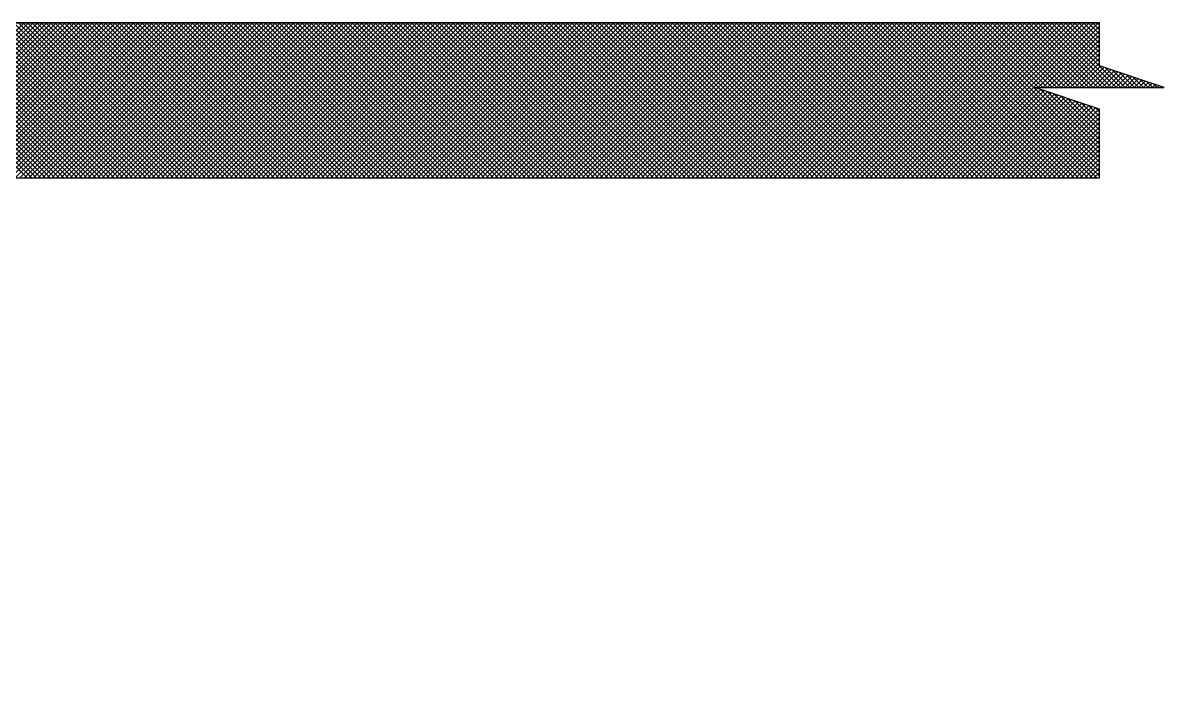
# Model space of a CAD drawing. Extents: x 0 to 119, y 0 to 84.
# Drawn here: x 48.937 to 52.468, y 27.542 to 29.622 of the extents above; entities that cross this region are included whole.
import ezdxf

# ---------------------------------------------------------------- set-up
doc = ezdxf.new("R2010")
doc.units = 0
doc.header["$MEASUREMENT"] = 0
for name, color, linetype in [('29', 9, 'CONTINUOUS'), ('32', 250, 'CONTINUOUS'), ('6', 178, 'CONTINUOUS')]:
    doc.layers.add(name, color=color, linetype=linetype)

msp = doc.modelspace()

# ---------------------------------------------------------------- linework, layer by layer
at = {"layer": '29', "color": 9, "linetype": 'Continuous'}
for p, q in [((48.46057, 29.142413), (48.94057, 29.622413)), ((48.47046, 29.622413), (48.95046, 29.142413)), ((48.474712, 29.142413), (48.954712, 29.622413)), ((48.484602, 29.622413), (48.964602, 29.142413)), ((48.488854, 29.142413), (48.968854, 29.622413)), ((48.498744, 29.622413), (48.978744, 29.142413)), ((48.502997, 29.142413), (48.982997, 29.622413)), ((48.512886, 29.622413), (48.992886, 29.142413)), ((48.517139, 29.142413), (48.997139, 29.622413)), ((48.527028, 29.622413), (49.007028, 29.142413)), ((48.531281, 29.142413), (49.011281, 29.622413)), ((48.541171, 29.622413), (49.021171, 29.142413)), ((48.545423, 29.142413), (49.025423, 29.622413)), ((48.555313, 29.622413), (49.035313, 29.142413)), ((48.559565, 29.142413), (49.039565, 29.622413)), ((48.569455, 29.622413), (49.049455, 29.142413)), ((48.573707, 29.142413), (49.053707, 29.622413)), ((48.583597, 29.622413), (49.063597, 29.142413)), ((48.587849, 29.142413), (49.067849, 29.622413)), ((48.597739, 29.622413), (49.077739, 29.142413)), ((48.601992, 29.142413), (49.081992, 29.622413)), ((48.611881, 29.622413), (49.091881, 29.142413)), ((48.616134, 29.142413), (49.096134, 29.622413)), ((48.626023, 29.622413), (49.106023, 29.142413)), ((48.630276, 29.142413), (49.110276, 29.622413)), ((48.640166, 29.622413), (49.120166, 29.142413)), ((48.644418, 29.142413), (49.124418, 29.622413)), ((48.654308, 29.622413), (49.134308, 29.142413)), ((48.65856, 29.142413), (49.13856, 29.622413)), ((48.66845, 29.622413), (49.14845, 29.142413)), ((48.672702, 29.142413), (49.152702, 29.622413)), ((48.682592, 29.622413), (49.162592, 29.142413)), ((48.686844, 29.142413), (49.166844, 29.622413)), ((48.696734, 29.622413), (49.176734, 29.142413)), ((48.700987, 29.142413), (49.180987, 29.622413)), ((48.710876, 29.622413), (49.190876, 29.142413)), ((48.715129, 29.142413), (49.195129, 29.622413)), ((48.725018, 29.622413), (49.205018, 29.142413)), ((48.729271, 29.142413), (49.209271, 29.622413)), ((48.739161, 29.622413), (49.219161, 29.142413)), ((48.743413, 29.142413), (49.223413, 29.622413)), ((48.753303, 29.622413), (49.233303, 29.142413)), ((48.757555, 29.142413), (49.237555, 29.622413)), ((48.767445, 29.622413), (49.247445, 29.142413)), ((48.771697, 29.142413), (49.251697, 29.622413)), ((48.781587, 29.622413), (49.261587, 29.142413)), ((48.785839, 29.142413), (49.265839, 29.622413)), ((48.795729, 29.622413), (49.275729, 29.142413)), ((48.799981, 29.142413), (49.279981, 29.622413)), ((48.809871, 29.622413), (49.289871, 29.142413)), ((48.814124, 29.142413), (49.294124, 29.622413)), ((48.824013, 29.622413), (49.304013, 29.142413)), ((48.828266, 29.142413), (49.308266, 29.622413)), ((48.838155, 29.622413), (49.318155, 29.142413)), ((48.842408, 29.142413), (49.322408, 29.622413)), ((48.852298, 29.622413), (49.332298, 29.142413)), ((48.85655, 29.142413), (49.33655, 29.622413)), ((48.86644, 29.622413), (49.34644, 29.142413)), ((48.870692, 29.142413), (49.350692, 29.622413)), ((48.880582, 29.622413), (49.360582, 29.142413)), ((48.884834, 29.142413), (49.364834, 29.622413)), ((48.894724, 29.622413), (49.374724, 29.142413)), ((48.898976, 29.142413), (49.378976, 29.622413)), ((48.908866, 29.622413), (49.388866, 29.142413)), ((48.913119, 29.142413), (49.393119, 29.622413)), ((48.923008, 29.622413), (49.403008, 29.142413)), ((48.927261, 29.142413), (49.407261, 29.622413)), ((48.93715, 29.622413), (49.41715, 29.142413)), ((48.941403, 29.142413), (49.421403, 29.622413)), ((48.951293, 29.622413), (49.431293, 29.142413)), ((48.955545, 29.142413), (49.435545, 29.622413)), ((48.965435, 29.622413), (49.445435, 29.142413)), ((48.969687, 29.142413), (49.449687, 29.622413)), ((48.979577, 29.622413), (49.459577, 29.142413)), ((48.983829, 29.142413), (49.463829, 29.622413)), ((48.993719, 29.622413), (49.473719, 29.142413)), ((48.997971, 29.142413), (49.477971, 29.622413)), ((49.007861, 29.622413), (49.487861, 29.142413)), ((49.012114, 29.142413), (49.492114, 29.622413)), ((49.022003, 29.622413), (49.502003, 29.142413)), ((49.026256, 29.142413), (49.506256, 29.622413)), ((49.036145, 29.622413), (49.516145, 29.142413)), ((49.040398, 29.142413), (49.520398, 29.622413)), ((49.050288, 29.622413), (49.530288, 29.142413)), ((49.05454, 29.142413), (49.53454, 29.622413)), ((49.06443, 29.622413), (49.54443, 29.142413)), ((49.068682, 29.142413), (49.548682, 29.622413)), ((49.078572, 29.622413), (49.558572, 29.142413)), ((49.082824, 29.142413), (49.562824, 29.622413)), ((49.092714, 29.622413), (49.572714, 29.142413)), ((49.096966, 29.142413), (49.576966, 29.622413)), ((49.106856, 29.622413), (49.586856, 29.142413)), ((49.111108, 29.142413), (49.591108, 29.622413)), ((49.120998, 29.622413), (49.600998, 29.142413)), ((49.125251, 29.142413), (49.605251, 29.622413)), ((49.13514, 29.622413), (49.61514, 29.142413)), ((49.139393, 29.142413), (49.619393, 29.622413)), ((49.149282, 29.622413), (49.629282, 29.142413)), ((49.153535, 29.142413), (49.633535, 29.622413)), ((49.163425, 29.622413), (49.643425, 29.142413)), ((49.167677, 29.142413), (49.647677, 29.622413)), ((49.177567, 29.622413), (49.657567, 29.142413)), ((49.181819, 29.142413), (49.661819, 29.622413)), ((49.191709, 29.622413), (49.671709, 29.142413)), ((49.195961, 29.142413), (49.675961, 29.622413)), ((49.205851, 29.622413), (49.685851, 29.142413)), ((49.210103, 29.142413), (49.690103, 29.622413)), ((49.219993, 29.622413), (49.699993, 29.142413)), ((49.224246, 29.142413), (49.704246, 29.622413)), ((49.234135, 29.622413), (49.714135, 29.142413)), ((49.238388, 29.142413), (49.718388, 29.622413)), ((49.248277, 29.622413), (49.728277, 29.142413)), ((49.25253, 29.142413), (49.73253, 29.622413)), ((49.26242, 29.622413), (49.74242, 29.142413)), ((49.266672, 29.142413), (49.746672, 29.622413)), ((49.276562, 29.622413), (49.756562, 29.142413)), ((49.280814, 29.142413), (49.760814, 29.622413)), ((49.290704, 29.622413), (49.770704, 29.142413)), ((49.294956, 29.142413), (49.774956, 29.622413)), ((49.304846, 29.622413), (49.784846, 29.142413)), ((49.309098, 29.142413), (49.789098, 29.622413)), ((49.318988, 29.622413), (49.798988, 29.142413)), ((49.32324, 29.142413), (49.80324, 29.622413)), ((49.33313, 29.622413), (49.81313, 29.142413)), ((49.337383, 29.142413), (49.817383, 29.622413)), ((49.347272, 29.622413), (49.827272, 29.142413)), ((49.351525, 29.142413), (49.831525, 29.622413)), ((49.361415, 29.622413), (49.841415, 29.142413)), ((49.365667, 29.142413), (49.845667, 29.622413)), ((49.375557, 29.622413), (49.855557, 29.142413)), ((49.379809, 29.142413), (49.859809, 29.622413)), ((49.389699, 29.622413), (49.869699, 29.142413)), ((49.393951, 29.142413), (49.873951, 29.622413)), ((49.403841, 29.622413), (49.883841, 29.142413)), ((49.408093, 29.142413), (49.888093, 29.622413)), ((49.417983, 29.622413), (49.897983, 29.142413)), ((49.422235, 29.142413), (49.902235, 29.622413)), ((49.432125, 29.622413), (49.912125, 29.142413)), ((49.436378, 29.142413), (49.916378, 29.622413)), ((49.446267, 29.622413), (49.926267, 29.142413)), ((49.45052, 29.142413), (49.93052, 29.622413)), ((49.460409, 29.622413), (49.940409, 29.142413)), ((49.464662, 29.142413), (49.944662, 29.622413)), ((49.474552, 29.622413), (49.954552, 29.142413)), ((49.478804, 29.142413), (49.958804, 29.622413)), ((49.488694, 29.622413), (49.968694, 29.142413)), ((49.492946, 29.142413), (49.972946, 29.622413)), ((49.502836, 29.622413), (49.982836, 29.142413)), ((49.507088, 29.142413), (49.987088, 29.622413)), ((49.516978, 29.622413), (49.996978, 29.142413)), ((49.52123, 29.142413), (50.00123, 29.622413)), ((49.53112, 29.622413), (50.01112, 29.142413)), ((49.535373, 29.142413), (50.015373, 29.622413)), ((49.545262, 29.622413), (50.025262, 29.142413)), ((49.549515, 29.142413), (50.029515, 29.622413)), ((49.559404, 29.622413), (50.039404, 29.142413)), ((49.563657, 29.142413), (50.043657, 29.622413)), ((49.573547, 29.622413), (50.053547, 29.142413)), ((49.577799, 29.142413), (50.057799, 29.622413)), ((49.587689, 29.622413), (50.067689, 29.142413)), ((49.591941, 29.142413), (50.071941, 29.622413)), ((49.601831, 29.622413), (50.081831, 29.142413)), ((49.606083, 29.142413), (50.086083, 29.622413)), ((49.615973, 29.622413), (50.095973, 29.142413)), ((49.620225, 29.142413), (50.100225, 29.622413)), ((49.630115, 29.622413), (50.110115, 29.142413)), ((49.634367, 29.142413), (50.114367, 29.622413)), ((49.644257, 29.622413), (50.124257, 29.142413)), ((49.64851, 29.142413), (50.12851, 29.622413)), ((49.658399, 29.622413), (50.138399, 29.142413)), ((49.662652, 29.142413), (50.142652, 29.622413)), ((49.672541, 29.622413), (50.152541, 29.142413)), ((49.676794, 29.142413), (50.156794, 29.622413)), ((49.686684, 29.622413), (50.166684, 29.142413)), ((49.690936, 29.142413), (50.170936, 29.622413)), ((49.700826, 29.622413), (50.180826, 29.142413)), ((49.705078, 29.142413), (50.185078, 29.622413)), ((49.714968, 29.622413), (50.194968, 29.142413)), ((49.71922, 29.142413), (50.19922, 29.622413)), ((49.72911, 29.622413), (50.20911, 29.142413)), ((49.733362, 29.142413), (50.213362, 29.622413)), ((49.743252, 29.622413), (50.223252, 29.142413)), ((49.747505, 29.142413), (50.227505, 29.622413)), ((49.757394, 29.622413), (50.237394, 29.142413)), ((49.761647, 29.142413), (50.241647, 29.622413)), ((49.771536, 29.622413), (50.251536, 29.142413)), ((49.775789, 29.142413), (50.255789, 29.622413)), ((49.785679, 29.622413), (50.265679, 29.142413)), ((49.789931, 29.142413), (50.269931, 29.622413)), ((49.799821, 29.622413), (50.279821, 29.142413)), ((49.804073, 29.142413), (50.284073, 29.622413)), ((49.813963, 29.622413), (50.293963, 29.142413)), ((49.818215, 29.142413), (50.298215, 29.622413)), ((49.828105, 29.622413), (50.308105, 29.142413)), ((49.832357, 29.142413), (50.312357, 29.622413)), ((49.842247, 29.622413), (50.322247, 29.142413)), ((49.8465, 29.142413), (50.3265, 29.622413)), ((49.856389, 29.622413), (50.336389, 29.142413)), ((49.860642, 29.142413), (50.340642, 29.622413)), ((49.870531, 29.622413), (50.350531, 29.142413)), ((49.874784, 29.142413), (50.354784, 29.622413)), ((49.884674, 29.622413), (50.364674, 29.142413)), ((49.888926, 29.142413), (50.368926, 29.622413)), ((49.898816, 29.622413), (50.378816, 29.142413)), ((49.903068, 29.142413), (50.383068, 29.622413)), ((49.912958, 29.622413), (50.392958, 29.142413)), ((49.91721, 29.142413), (50.39721, 29.622413)), ((49.9271, 29.622413), (50.4071, 29.142413)), ((49.931352, 29.142413), (50.411352, 29.622413)), ((49.941242, 29.622413), (50.421242, 29.142413)), ((49.945494, 29.142413), (50.425494, 29.622413)), ((49.955384, 29.622413), (50.435384, 29.142413)), ((49.959637, 29.142413), (50.439637, 29.622413)), ((49.969526, 29.622413), (50.449526, 29.142413)), ((49.973779, 29.142413), (50.453779, 29.622413)), ((49.983668, 29.622413), (50.463668, 29.142413)), ((49.987921, 29.142413), (50.467921, 29.622413)), ((49.997811, 29.622413), (50.477811, 29.142413)), ((50.002063, 29.142413), (50.482063, 29.622413)), ((50.011953, 29.622413), (50.491953, 29.142413)), ((50.016205, 29.142413), (50.496205, 29.622413)), ((50.026095, 29.622413), (50.506095, 29.142413)), ((50.030347, 29.142413), (50.510347, 29.622413)), ((50.040237, 29.622413), (50.520237, 29.142413)), ((50.044489, 29.142413), (50.524489, 29.622413)), ((50.054379, 29.622413), (50.534379, 29.142413)), ((50.058632, 29.142413), (50.538632, 29.622413)), ((50.068521, 29.622413), (50.548521, 29.142413)), ((50.072774, 29.142413), (50.552774, 29.622413)), ((50.082663, 29.622413), (50.562663, 29.142413)), ((50.086916, 29.142413), (50.566916, 29.622413)), ((50.096806, 29.622413), (50.576806, 29.142413)), ((50.101058, 29.142413), (50.581058, 29.622413)), ((50.110948, 29.622413), (50.590948, 29.142413)), ((50.1152, 29.142413), (50.5952, 29.622413)), ((50.12509, 29.622413), (50.60509, 29.142413)), ((50.129342, 29.142413), (50.609342, 29.622413)), ((50.139232, 29.622413), (50.619232, 29.142413)), ((50.143484, 29.142413), (50.623484, 29.622413)), ((50.153374, 29.622413), (50.633374, 29.142413)), ((50.157626, 29.142413), (50.637626, 29.622413)), ((50.167516, 29.622413), (50.647516, 29.142413)), ((50.171769, 29.142413), (50.651769, 29.622413)), ((50.181658, 29.622413), (50.661658, 29.142413)), ((50.185911, 29.142413), (50.665911, 29.622413)), ((50.195801, 29.622413), (50.675801, 29.142413)), ((50.200053, 29.142413), (50.680053, 29.622413)), ((50.209943, 29.622413), (50.689943, 29.142413)), ((50.214195, 29.142413), (50.694195, 29.622413)), ((50.224085, 29.622413), (50.704085, 29.142413)), ((50.228337, 29.142413), (50.708337, 29.622413)), ((50.238227, 29.622413), (50.718227, 29.142413)), ((50.242479, 29.142413), (50.722479, 29.622413)), ((50.252369, 29.622413), (50.732369, 29.142413)), ((50.256621, 29.142413), (50.736621, 29.622413)), ((50.266511, 29.622413), (50.746511, 29.142413)), ((50.270764, 29.142413), (50.750764, 29.622413)), ((50.280653, 29.622413), (50.760653, 29.142413)), ((50.284906, 29.142413), (50.764906, 29.622413)), ((50.294795, 29.622413), (50.774795, 29.142413)), ((50.299048, 29.142413), (50.779048, 29.622413)), ((50.308938, 29.622413), (50.788938, 29.142413)), ((50.31319, 29.142413), (50.79319, 29.622413)), ((50.32308, 29.622413), (50.80308, 29.142413)), ((50.327332, 29.142413), (50.807332, 29.622413)), ((50.337222, 29.622413), (50.817222, 29.142413)), ((50.341474, 29.142413), (50.821474, 29.622413)), ((50.351364, 29.622413), (50.831364, 29.142413)), ((50.355616, 29.142413), (50.835616, 29.622413)), ((50.365506, 29.622413), (50.845506, 29.142413)), ((50.369759, 29.142413), (50.849759, 29.622413)), ((50.379648, 29.622413), (50.859648, 29.142413)), ((50.383901, 29.142413), (50.863901, 29.622413)), ((50.39379, 29.622413), (50.87379, 29.142413)), ((50.398043, 29.142413), (50.878043, 29.622413)), ((50.407933, 29.622413), (50.887933, 29.142413)), ((50.412185, 29.142413), (50.892185, 29.622413)), ((50.422075, 29.622413), (50.902075, 29.142413)), ((50.426327, 29.142413), (50.906327, 29.622413)), ((50.436217, 29.622413), (50.916217, 29.142413)), ((50.440469, 29.142413), (50.920469, 29.622413)), ((50.450359, 29.622413), (50.930359, 29.142413)), ((50.454611, 29.142413), (50.934611, 29.622413)), ((50.464501, 29.622413), (50.944501, 29.142413)), ((50.468753, 29.142413), (50.948753, 29.622413)), ((50.478643, 29.622413), (50.958643, 29.142413)), ((50.482896, 29.142413), (50.962896, 29.622413)), ((50.492785, 29.622413), (50.972785, 29.142413)), ((50.497038, 29.142413), (50.977038, 29.622413)), ((50.506927, 29.622413), (50.986927, 29.142413)), ((50.51118, 29.142413), (50.99118, 29.622413)), ((50.52107, 29.622413), (51.00107, 29.142413)), ((50.525322, 29.142413), (51.005322, 29.622413)), ((50.535212, 29.622413), (51.015212, 29.142413)), ((50.539464, 29.142413), (51.019464, 29.622413)), ((50.549354, 29.622413), (51.029354, 29.142413)), ((50.553606, 29.142413), (51.033606, 29.622413)), ((50.563496, 29.622413), (51.043496, 29.142413)), ((50.567748, 29.142413), (51.047748, 29.622413)), ((50.577638, 29.622413), (51.057638, 29.142413)), ((50.581891, 29.142413), (51.061891, 29.622413)), ((50.59178, 29.622413), (51.07178, 29.142413)), ((50.596033, 29.142413), (51.076033, 29.622413)), ((50.605922, 29.622413), (51.085922, 29.142413)), ((50.610175, 29.142413), (51.090175, 29.622413)), ((50.620065, 29.622413), (51.100065, 29.142413)), ((50.624317, 29.142413), (51.104317, 29.622413)), ((50.634207, 29.622413), (51.114207, 29.142413)), ((50.638459, 29.142413), (51.118459, 29.622413)), ((50.648349, 29.622413), (51.128349, 29.142413)), ((50.652601, 29.142413), (51.132601, 29.622413)), ((50.662491, 29.622413), (51.142491, 29.142413)), ((50.666743, 29.142413), (51.146743, 29.622413)), ((50.676633, 29.622413), (51.156633, 29.142413)), ((50.680886, 29.142413), (51.160886, 29.622413)), ((50.690775, 29.622413), (51.170775, 29.142413)), ((50.695028, 29.142413), (51.175028, 29.622413)), ((50.704917, 29.622413), (51.184917, 29.142413)), ((50.70917, 29.142413), (51.18917, 29.622413)), ((50.71906, 29.622413), (51.19906, 29.142413)), ((50.723312, 29.142413), (51.203312, 29.622413)), ((50.733202, 29.622413), (51.213202, 29.142413)), ((50.737454, 29.142413), (51.217454, 29.622413)), ((50.747344, 29.622413), (51.227344, 29.142413)), ((50.751596, 29.142413), (51.231596, 29.622413)), ((50.761486, 29.622413), (51.241486, 29.142413)), ((50.765738, 29.142413), (51.245738, 29.622413)), ((50.775628, 29.622413), (51.255628, 29.142413)), ((50.77988, 29.142413), (51.25988, 29.622413)), ((50.78977, 29.622413), (51.26977, 29.142413)), ((50.794023, 29.142413), (51.274023, 29.622413)), ((50.803912, 29.622413), (51.283912, 29.142413)), ((50.808165, 29.142413), (51.288165, 29.622413)), ((50.818054, 29.622413), (51.298054, 29.142413)), ((50.822307, 29.142413), (51.302307, 29.622413)), ((50.832197, 29.622413), (51.312197, 29.142413)), ((50.836449, 29.142413), (51.316449, 29.622413)), ((50.846339, 29.622413), (51.326339, 29.142413)), ((50.850591, 29.142413), (51.330591, 29.622413)), ((50.860481, 29.622413), (51.340481, 29.142413)), ((50.864733, 29.142413), (51.344733, 29.622413)), ((50.874623, 29.622413), (51.354623, 29.142413)), ((50.878875, 29.142413), (51.358875, 29.622413)), ((50.888765, 29.622413), (51.368765, 29.142413)), ((50.893018, 29.142413), (51.373018, 29.622413)), ((50.902907, 29.622413), (51.382907, 29.142413)), ((50.90716, 29.142413), (51.38716, 29.622413)), ((50.917049, 29.622413), (51.397049, 29.142413)), ((50.921302, 29.142413), (51.401302, 29.622413)), ((50.931192, 29.622413), (51.411192, 29.142413)), ((50.935444, 29.142413), (51.415444, 29.622413)), ((50.945334, 29.622413), (51.425334, 29.142413)), ((50.949586, 29.142413), (51.429586, 29.622413)), ((50.959476, 29.622413), (51.439476, 29.142413)), ((50.963728, 29.142413), (51.443728, 29.622413)), ((50.973618, 29.622413), (51.453618, 29.142413)), ((50.97787, 29.142413), (51.45787, 29.622413)), ((50.98776, 29.622413), (51.46776, 29.142413)), ((50.992012, 29.142413), (51.472012, 29.622413)), ((51.001902, 29.622413), (51.481902, 29.142413)), ((51.006155, 29.142413), (51.486155, 29.622413)), ((51.016044, 29.622413), (51.496044, 29.142413)), ((51.020297, 29.142413), (51.500297, 29.622413)), ((51.030187, 29.622413), (51.510187, 29.142413)), ((51.034439, 29.142413), (51.514439, 29.622413)), ((51.044329, 29.622413), (51.524329, 29.142413)), ((51.048581, 29.142413), (51.528581, 29.622413)), ((51.058471, 29.622413), (51.538471, 29.142413)), ((51.062723, 29.142413), (51.542723, 29.622413)), ((51.072613, 29.622413), (51.552613, 29.142413)), ((51.076865, 29.142413), (51.556865, 29.622413)), ((51.086755, 29.622413), (51.566755, 29.142413)), ((51.091007, 29.142413), (51.571007, 29.622413)), ((51.100897, 29.622413), (51.580897, 29.142413)), ((51.10515, 29.142413), (51.58515, 29.622413)), ((51.115039, 29.622413), (51.595039, 29.142413)), ((51.119292, 29.142413), (51.599292, 29.622413)), ((51.129181, 29.622413), (51.609181, 29.142413)), ((51.133434, 29.142413), (51.613434, 29.622413)), ((51.143324, 29.622413), (51.623324, 29.142413)), ((51.147576, 29.142413), (51.627576, 29.622413)), ((51.157466, 29.622413), (51.637466, 29.142413)), ((51.161718, 29.142413), (51.641718, 29.622413)), ((51.171608, 29.622413), (51.651608, 29.142413)), ((51.17586, 29.142413), (51.65586, 29.622413)), ((51.18575, 29.622413), (51.66575, 29.142413)), ((51.190002, 29.142413), (51.670002, 29.622413)), ((51.199892, 29.622413), (51.679892, 29.142413)), ((51.204145, 29.142413), (51.684145, 29.622413)), ((51.214034, 29.622413), (51.694034, 29.142413)), ((51.218287, 29.142413), (51.698287, 29.622413)), ((51.228176, 29.622413), (51.708176, 29.142413)), ((51.232429, 29.142413), (51.712429, 29.622413)), ((51.242319, 29.622413), (51.722319, 29.142413)), ((51.246571, 29.142413), (51.726571, 29.622413)), ((51.256461, 29.622413), (51.736461, 29.142413)), ((51.260713, 29.142413), (51.740713, 29.622413)), ((51.270603, 29.622413), (51.750603, 29.142413)), ((51.274855, 29.142413), (51.754855, 29.622413)), ((51.284745, 29.622413), (51.764745, 29.142413)), ((51.288997, 29.142413), (51.768997, 29.622413)), ((51.298887, 29.622413), (51.778887, 29.142413)), ((51.303139, 29.142413), (51.783139, 29.622413)), ((51.313029, 29.622413), (51.793029, 29.142413)), ((51.317282, 29.142413), (51.797282, 29.622413)), ((51.327171, 29.622413), (51.807171, 29.142413)), ((51.331424, 29.142413), (51.811424, 29.622413)), ((51.341313, 29.622413), (51.821313, 29.142413)), ((51.345566, 29.142413), (51.825566, 29.622413)), ((51.355456, 29.622413), (51.835456, 29.142413)), ((51.359708, 29.142413), (51.839708, 29.622413)), ((51.369598, 29.622413), (51.849598, 29.142413)), ((51.37385, 29.142413), (51.85385, 29.622413)), ((51.38374, 29.622413), (51.86374, 29.142413)), ((51.387992, 29.142413), (51.867992, 29.622413)), ((51.397882, 29.622413), (51.877882, 29.142413)), ((51.402134, 29.142413), (51.882134, 29.622413)), ((51.412024, 29.622413), (51.892024, 29.142413)), ((51.416277, 29.142413), (51.896277, 29.622413)), ((51.426166, 29.622413), (51.906166, 29.142413)), ((51.430419, 29.142413), (51.910419, 29.622413)), ((51.440308, 29.622413), (51.920308, 29.142413)), ((51.444561, 29.142413), (51.924561, 29.622413)), ((51.454451, 29.622413), (51.934451, 29.142413)), ((51.458703, 29.142413), (51.938703, 29.622413)), ((51.468593, 29.622413), (51.948593, 29.142413)), ((51.472845, 29.142413), (51.952845, 29.622413)), ((51.482735, 29.622413), (51.962735, 29.142413)), ((51.486987, 29.142413), (51.966987, 29.622413)), ((51.496877, 29.622413), (51.976877, 29.142413)), ((51.501129, 29.142413), (51.981129, 29.622413)), ((51.511019, 29.622413), (51.991019, 29.142413)), ((51.515272, 29.142413), (51.995272, 29.622413)), ((51.525161, 29.622413), (52.005161, 29.142413)), ((51.529414, 29.142413), (52.009414, 29.622413)), ((51.539303, 29.622413), (52.019303, 29.142413)), ((51.543556, 29.142413), (52.023556, 29.622413)), ((51.553446, 29.622413), (52.033446, 29.142413)), ((51.557698, 29.142413), (52.037698, 29.622413)), ((51.567588, 29.622413), (52.047588, 29.142413)), ((51.57184, 29.142413), (52.05184, 29.622413)), ((51.58173, 29.622413), (52.06173, 29.142413)), ((51.585982, 29.142413), (52.065982, 29.622413)), ((51.595872, 29.622413), (52.075872, 29.142413)), ((51.600124, 29.142413), (52.080124, 29.622413)), ((51.610014, 29.622413), (52.090014, 29.142413)), ((51.614266, 29.142413), (52.094266, 29.622413)), ((51.624156, 29.622413), (52.104156, 29.142413)), ((51.628409, 29.142413), (52.108409, 29.622413)), ((51.638298, 29.622413), (52.118298, 29.142413)), ((51.642551, 29.142413), (52.122551, 29.622413)), ((51.65244, 29.622413), (52.13244, 29.142413)), ((51.656693, 29.142413), (52.136693, 29.622413)), ((51.666583, 29.622413), (52.146583, 29.142413)), ((51.670835, 29.142413), (52.150835, 29.622413)), ((51.680725, 29.622413), (52.160725, 29.142413)), ((51.684977, 29.142413), (52.164977, 29.622413)), ((51.694867, 29.622413), (52.174867, 29.142413)), ((51.699119, 29.142413), (52.179119, 29.622413)), ((51.709009, 29.622413), (52.189009, 29.142413)), ((51.713261, 29.142413), (52.193261, 29.622413)), ((51.723151, 29.622413), (52.203151, 29.142413)), ((51.727404, 29.142413), (52.207404, 29.622413)), ((51.737293, 29.622413), (52.217293, 29.142413)), ((51.741546, 29.142413), (52.221546, 29.622413)), ((51.751435, 29.622413), (52.231435, 29.142413)), ((51.755688, 29.142413), (52.235688, 29.622413)), ((51.765578, 29.622413), (52.245578, 29.142413)), ((51.76983, 29.142413), (52.24983, 29.622413)), ((51.77972, 29.622413), (52.25972, 29.142413)), ((51.783972, 29.142413), (52.263972, 29.622413)), ((51.793862, 29.622413), (52.267836, 29.148439)), ((51.808004, 29.622413), (52.267836, 29.162581)), ((51.822146, 29.622413), (52.267836, 29.176723)), ((51.836288, 29.622413), (52.267836, 29.190865)), ((51.85043, 29.622413), (52.267836, 29.205007)), ((51.864573, 29.622413), (52.267836, 29.219149)), ((51.878715, 29.622413), (52.078715, 29.422413)), ((51.892857, 29.622413), (52.092857, 29.422413)), ((51.906999, 29.622413), (52.106999, 29.422413)), ((51.921141, 29.622413), (52.121141, 29.422413)), ((51.935283, 29.622413), (52.135283, 29.422413)), ((51.949425, 29.622413), (52.149425, 29.422413)), ((51.963567, 29.622413), (52.163567, 29.422413)), ((51.97771, 29.622413), (52.17771, 29.422413)), ((51.991852, 29.622413), (52.191852, 29.422413)), ((52.005994, 29.622413), (52.205994, 29.422413)), ((52.020136, 29.622413), (52.220136, 29.422413)), ((52.034278, 29.622413), (52.234278, 29.422413)), ((52.04842, 29.622413), (52.24842, 29.422413)), ((52.062562, 29.622413), (52.262562, 29.422413)), ((52.076705, 29.622413), (52.276705, 29.422413)), ((52.078114, 29.422413), (52.267836, 29.612135)), ((52.090847, 29.622413), (52.290847, 29.422413)), ((52.092256, 29.422413), (52.267836, 29.597993)), ((52.104989, 29.622413), (52.304989, 29.422413)), ((52.119131, 29.622413), (52.319131, 29.422413)), ((52.133273, 29.622413), (52.333273, 29.422413)), ((52.147415, 29.622413), (52.267836, 29.501992)), ((52.161557, 29.622413), (52.267836, 29.516134)), ((52.175699, 29.622413), (52.267836, 29.530276)), ((52.189842, 29.622413), (52.267836, 29.544418)), ((52.203984, 29.622413), (52.267836, 29.55856)), ((52.218126, 29.622413), (52.267836, 29.572703)), ((52.232268, 29.622413), (52.267836, 29.586845)), ((52.24641, 29.622413), (52.267836, 29.600987)), ((52.260552, 29.622413), (52.267836, 29.615129)), ((52.106398, 29.422413), (52.267836, 29.583851)), ((52.120541, 29.422413), (52.267836, 29.569709)), ((52.134683, 29.422413), (52.267836, 29.555566)), ((52.148825, 29.422413), (52.267836, 29.541424)), ((52.162967, 29.422413), (52.267836, 29.527282)), ((52.177109, 29.422413), (52.267836, 29.51314)), ((52.191251, 29.422413), (52.267836, 29.498998)), ((52.205393, 29.422413), (52.271004, 29.488023)), ((52.219536, 29.422413), (52.281611, 29.484488)), ((52.233678, 29.422413), (52.292217, 29.480952)), ((52.24782, 29.422413), (52.302824, 29.477417)), ((52.261962, 29.422413), (52.31343, 29.473881)), ((52.276104, 29.422413), (52.324037, 29.470346)), ((52.287205, 29.482623), (52.347415, 29.422413)), ((52.290246, 29.422413), (52.334644, 29.46681)), ((52.304388, 29.422413), (52.34525, 29.463275)), ((52.308418, 29.475552), (52.361557, 29.422413)), ((52.318531, 29.422413), (52.355857, 29.459739)), ((52.329631, 29.468481), (52.375699, 29.422413)), ((52.332673, 29.422413), (52.366463, 29.456204)), ((52.346815, 29.422413), (52.37707, 29.452668)), ((52.350845, 29.46141), (52.389842, 29.422413)), ((52.372058, 29.454339), (52.403984, 29.422413)), ((51.798114, 29.142413), (52.075545, 29.419843)), ((51.812256, 29.142413), (52.086151, 29.416308)), ((52.084154, 29.416974), (52.267836, 29.233291)), ((52.360957, 29.422413), (52.387677, 29.449133)), ((52.375099, 29.422413), (52.398283, 29.445597)), ((52.389241, 29.422413), (52.40889, 29.442062)), ((52.393271, 29.447268), (52.418126, 29.422413)), ((52.403383, 29.422413), (52.419497, 29.438526)), ((52.414484, 29.440197), (52.432268, 29.422413)), ((52.417525, 29.422413), (52.430103, 29.434991)), ((52.431668, 29.422413), (52.44071, 29.431455)), ((52.435697, 29.433126), (52.44641, 29.422413)), ((52.44581, 29.422413), (52.451316, 29.42792)), ((52.45691, 29.426055), (52.460552, 29.422413)), ((52.459952, 29.422413), (52.461923, 29.424384)), ((51.826398, 29.142413), (52.096758, 29.412772)), ((51.840541, 29.142413), (52.107365, 29.409237)), ((51.854683, 29.142413), (52.117971, 29.405701)), ((51.868825, 29.142413), (52.128578, 29.402166)), ((51.882967, 29.142413), (52.139184, 29.39863)), ((51.897109, 29.142413), (52.149791, 29.395095)), ((51.911251, 29.142413), (52.160398, 29.391559)), ((51.925393, 29.142413), (52.171004, 29.388024)), ((51.939536, 29.142413), (52.181611, 29.384488)), ((51.953678, 29.142413), (52.192217, 29.380953)), ((52.105367, 29.409903), (52.267836, 29.247433)), ((52.12658, 29.402832), (52.267836, 29.261576)), ((52.147794, 29.39576), (52.267836, 29.275718)), ((52.169007, 29.388689), (52.267836, 29.28986)), ((52.19022, 29.381618), (52.267836, 29.304002)), ((51.96782, 29.142413), (52.202824, 29.377417)), ((51.981962, 29.142413), (52.21343, 29.373881)), ((51.996104, 29.142413), (52.224037, 29.370346)), ((52.010246, 29.142413), (52.234644, 29.36681)), ((52.024388, 29.142413), (52.24525, 29.363275)), ((52.038531, 29.142413), (52.255857, 29.359739)), ((52.052673, 29.142413), (52.266463, 29.356204)), ((52.211433, 29.374547), (52.267836, 29.318144)), ((52.232646, 29.367476), (52.267836, 29.332286)), ((52.25386, 29.360405), (52.267836, 29.346428)), ((52.066815, 29.142413), (52.267836, 29.343434)), ((52.080957, 29.142413), (52.267836, 29.329292)), ((52.095099, 29.142413), (52.267836, 29.31515)), ((52.109241, 29.142413), (52.267836, 29.301008)), ((52.123383, 29.142413), (52.267836, 29.286866)), ((52.137525, 29.142413), (52.267836, 29.272724)), ((52.151668, 29.142413), (52.267836, 29.258582)), ((52.16581, 29.142413), (52.267836, 29.244439)), ((52.179952, 29.142413), (52.267836, 29.230297)), ((52.194094, 29.142413), (52.267836, 29.216155)), ((52.208236, 29.142413), (52.267836, 29.202013)), ((52.222378, 29.142413), (52.267836, 29.187871)), ((52.23652, 29.142413), (52.267836, 29.173729)), ((52.250663, 29.142413), (52.267836, 29.159587)), ((52.264805, 29.142413), (52.267836, 29.145445))]:
    msp.add_line(p, q, dxfattribs=at)
msp.add_lwpolyline([(44.12798, 29.622413), (44.12798, 27.542413), (47.52798, 27.542413), (47.52798, 29.142413), (52.267836, 29.142413), (52.267836, 29.355746), (52.067836, 29.422413), (52.467836, 29.422413), (52.267836, 29.489079), (52.267836, 29.622413), (48.92798, 29.622413), (44.68798, 29.622413), (44.12798, 29.622413)], dxfattribs=at)
at = {"layer": '32', "color": 250, "linetype": 'Continuous'}
msp.add_line((51.513202, 29.622413), (50.274788, 29.622413), dxfattribs=at)
at = {"layer": '6', "color": 178, "linetype": 'Continuous'}
msp.add_line((51.328201, 29.622413), (52.267836, 29.622413), dxfattribs=at)
for points in [[(44.68798, 29.622413), (48.92798, 29.622413), (52.267836, 29.622413)], [(47.52798, 29.142413), (52.267836, 29.142413), (52.267836, 29.355746), (52.067836, 29.422413), (52.467836, 29.422413), (52.267836, 29.489079), (52.267836, 29.622413)]]:
    msp.add_lwpolyline(points, dxfattribs=at)

doc.saveas('drawing.dxf')
